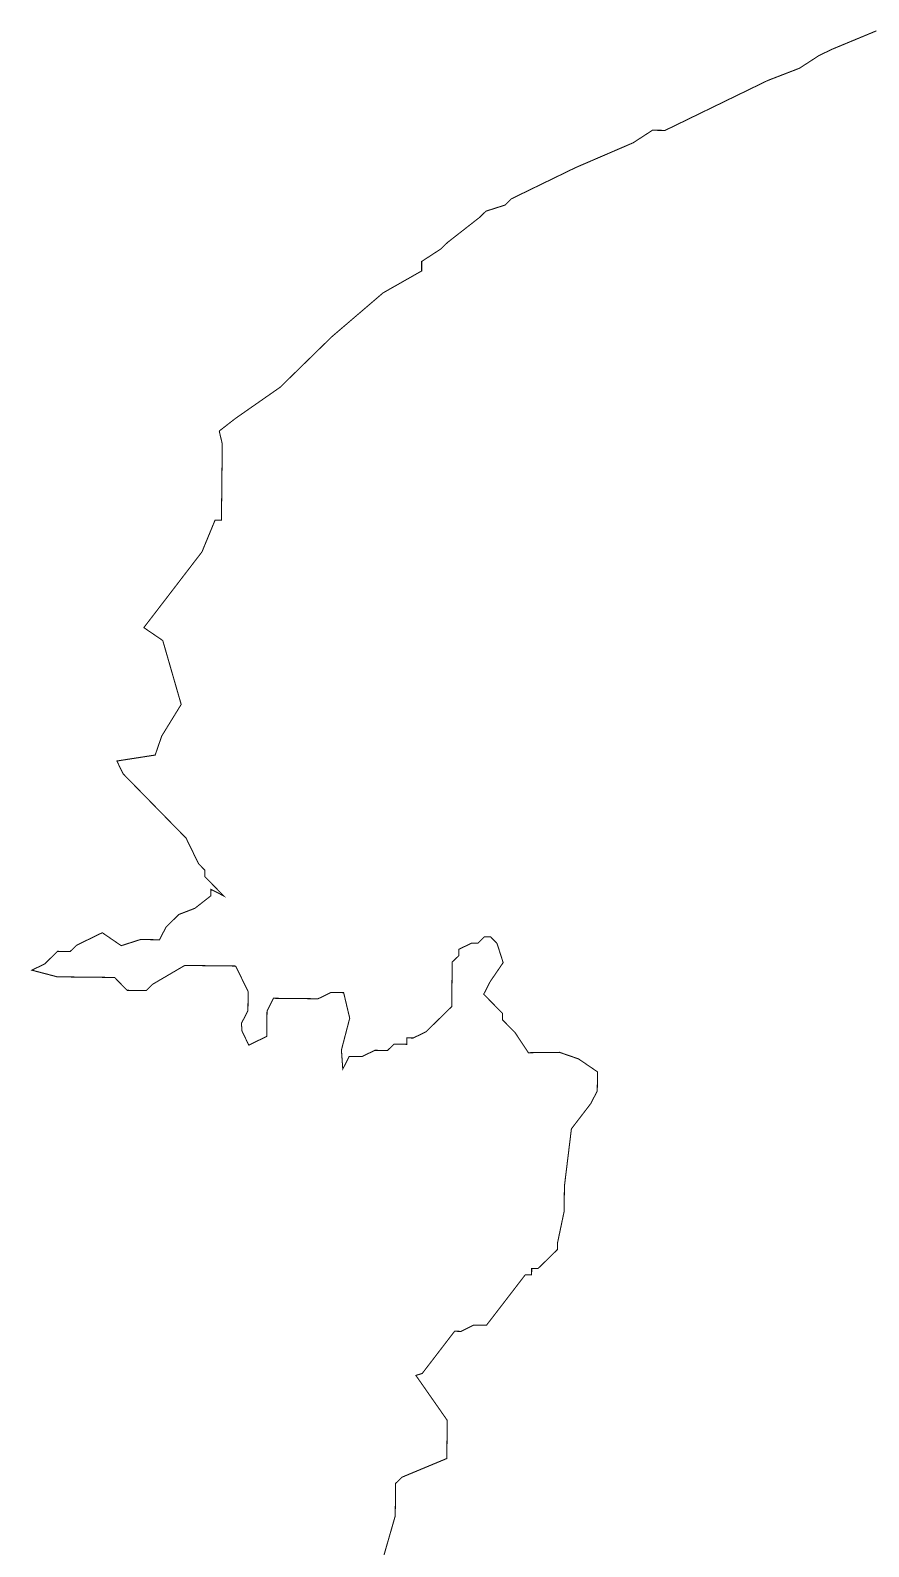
# Model space of a CAD drawing. Header units: metres. Extents: x 337316 to 344245, y 1769716 to 1774401.
# Drawn here: x 339160 to 340781, y 1771213 to 1774144 of the extents above; entities that cross this region are included whole.
import ezdxf

# ---------------------------------------------------------------- set-up
doc = ezdxf.new("R2010")
doc.units = ezdxf.units.M

msp = doc.modelspace()

# ---------------------------------------------------------------- linework, layer by layer
at = {"color": 6, "const_width": 2}
for points in [[(339525.4, 1773369.6), (339556.4, 1773393.8), (339643.2, 1773454.4), (339742.8, 1773551.8), (339842.2, 1773636.9), (339916.7, 1773679.2), (339916.7, 1773697.6), (339953.9, 1773721.8), (339966.3, 1773734), (340028.4, 1773782.6), (340040.9, 1773794.8), (340077.9, 1773806.6), (340090.3, 1773818.8), (340214.1, 1773879), (340325.4, 1773927), (340362.6, 1773951.2), (340387.2, 1773951), (340585.2, 1774047.3), (340647, 1774071.2), (340684.2, 1774095.4), (340709, 1774107.5), (340795.5, 1774143.4)], [(339827.2, 1771138.4), (339865.6, 1771272), (339866.3, 1771334.9), (339878.7, 1771347), (339965.3, 1771383.1), (339966.1, 1771456.9), (339905.5, 1771543.7), (339917.8, 1771547.6), (339980.3, 1771629.1), (339992.6, 1771628.9), (340017.3, 1771641), (340041.9, 1771640.7), (340116.9, 1771738.3), (340129.2, 1771738.2), (340129.3, 1771750.5), (340141.6, 1771750.4), (340178.9, 1771786.9), (340179.1, 1771799.2), (340192, 1771860.6), (340192.6, 1771909.8), (340206.1, 1772020.5), (340243.5, 1772069.3), (340256.1, 1772093.8), (340256.5, 1772130.7), (340219.9, 1772155.7), (340183.1, 1772168.4), (340122.9, 1772167.7), (340097.4, 1772206.3), (340073, 1772231.2), (340073.1, 1772243.5), (340036.6, 1772280.8), (340049.2, 1772305.3), (340074.2, 1772341.9), (340062.3, 1772379), (340050.1, 1772391.5), (340037.8, 1772391.6), (340025.4, 1772379.4), (340013.1, 1772379.5), (339988.3, 1772367.5), (339988.3, 1772355.2), (339975.7, 1772343), (339974.8, 1772256.9), (339925.1, 1772208.2), (339900.3, 1772196.1), (339888, 1772196.3), (339887.9, 1772183.9), (339863.2, 1772184.2), (339850.8, 1772172.1), (339826.2, 1772172.3), (339801.4, 1772160.3), (339776.8, 1772160.6), (339764.2, 1772136.1), (339761.6, 1772173), (339777.6, 1772234.4), (339765.9, 1772283.8), (339741.2, 1772284), (339716.5, 1772272), (339630.3, 1772272.9), (339617.8, 1772248.4), (339617.2, 1772199.2), (339582.6, 1772182.4), (339569.5, 1772209.2), (339568.3, 1772224.4), (339580.9, 1772248.9), (339581.3, 1772285.8), (339557.2, 1772335.3), (339458.7, 1772336.4), (339396.8, 1772300.1), (339384.3, 1772287.9), (339347.4, 1772288.3), (339323.1, 1772313.2), (339212.3, 1772314.4), (339163.2, 1772327.3), (339188, 1772339.3), (339212.9, 1772363.7), (339237.4, 1772363.4), (339249.9, 1772375.6), (339299.4, 1772399.7), (339336, 1772374.6), (339373.1, 1772386.5), (339410, 1772386.1), (339422.6, 1772410.6), (339447.5, 1772435), (339478.4, 1772446.9), (339509.4, 1772471.2), (339509.5, 1772483.5), (339534, 1772470.9), (339497.5, 1772508.3), (339497.7, 1772520.5), (339485.5, 1772533), (339461.4, 1772582.5), (339339.7, 1772706.9), (339327.6, 1772731.7), (339401.6, 1772743.2), (339414.3, 1772780), (339451.9, 1772841.1), (339416.3, 1772964.6), (339379.7, 1772989.6), (339492.1, 1773136.1), (339517.3, 1773197.3), (339529.7, 1773197.2), (339531.3, 1773344.9), (339525.4, 1773369.6)]]:
    msp.add_lwpolyline(points, dxfattribs=at)

doc.saveas('drawing.dxf')
